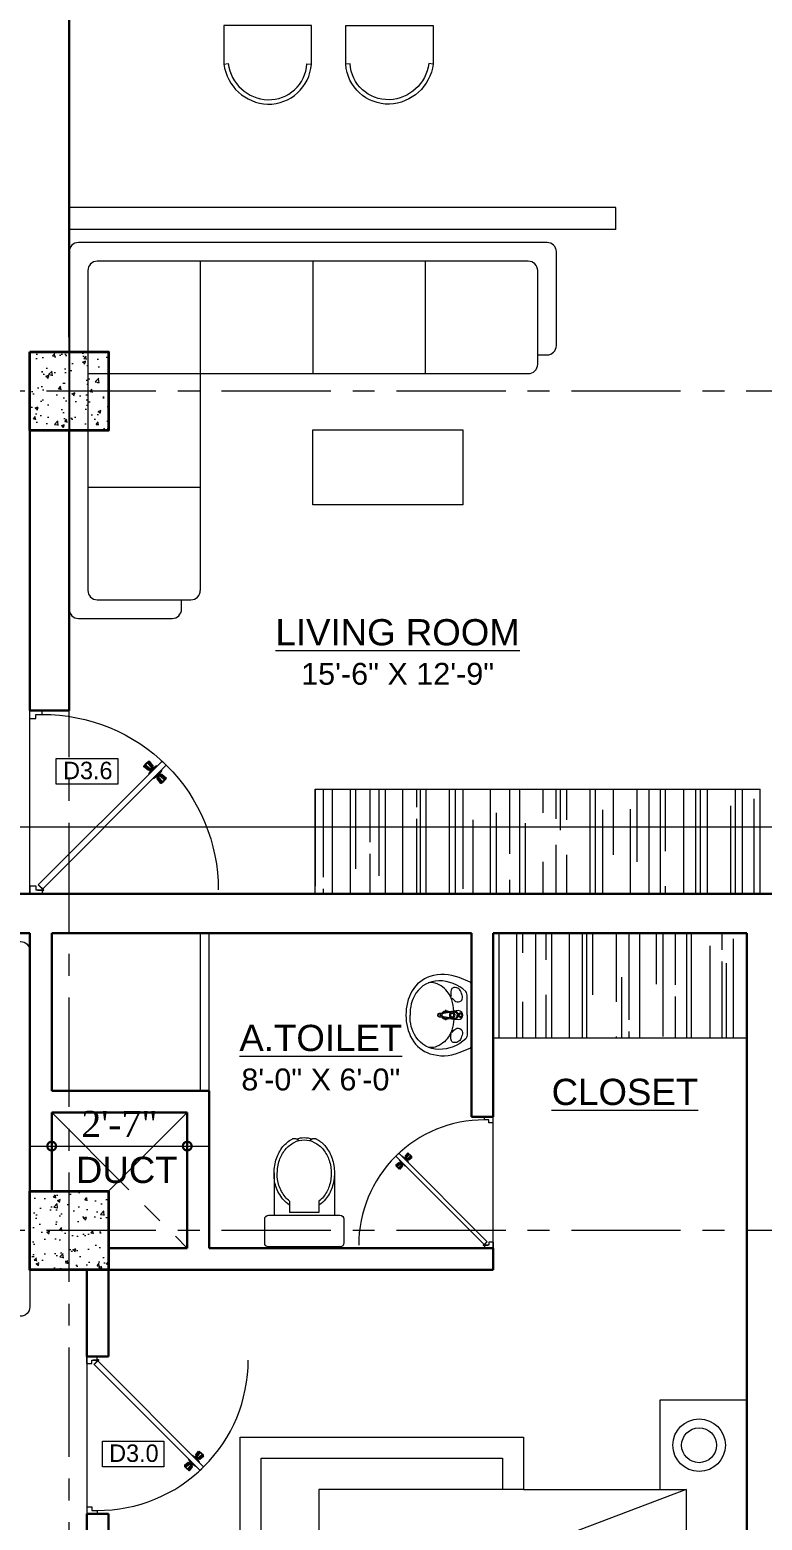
# Model space of a CAD drawing. Header units: inches. Extents: x 5223 to 201172, y -52570 to -12314.
# Drawn here: x 197035.5 to 197203, y -51947.2 to -51606.3 of the extents above; entities that cross this region are included whole.
import ezdxf

# ---------------------------------------------------------------- set-up
doc = ezdxf.new("R2010")
doc.units = ezdxf.units.IN
doc.header["$LTSCALE"] = 20
doc.header["$MEASUREMENT"] = 0
doc.header["$PDMODE"] = 98
doc.linetypes.add('CENTER', pattern=[2, 1.25, -0.25, 0.25, -0.25])
for name, color, linetype, lineweight in [('A FURNITURE', 43, 'Continuous', 5), ('CL', 252, 'CENTER', 5), ('column', 1, 'Continuous', 35), ('D-DIM', 5, 'Continuous', 13), ('Dim', 7, 'Continuous', 9), ('Dimention', 77, 'Continuous', 9), ('door', 103, 'Continuous', 9), ('ELE 0.9', 252, 'Continuous', 9), ('FIXT', 34, 'Continuous', 5), ('fur', 44, 'Continuous', 5), ('FURNI', 24, 'Continuous', 5), ('furniture', 32, 'Continuous', 5), ('Hatrch', 8, 'Continuous', 0), ('PUERTAS', 7, 'Continuous', 13), ('T-TEXT', 7, 'Continuous', 13), ('text', 247, 'Continuous', 13), ('Wall', 7, 'Continuous', 30), ('window', 150, 'Continuous', 13)]:
    doc.layers.add(name, color=color, linetype=linetype, lineweight=lineweight)
doc.styles.add('ARIAL', font='romans.shx')
doc.styles.get("Standard").update_dxf_attribs({"font": 'ARIALN.TTF'})
doc.styles.add('Times', font='times.ttf')
doc.dimstyles.new('D100', dxfattribs={"dimtxt": 8, "dimasz": 9, "dimexe": 5, "dimexo": 5, "dimgap": 2, "dimtad": 1, "dimdec": 0, "dimzin": 3, "dimdsep": 46, "dimlunit": 4, "dimtxsty": 'Times', "dimblk": 'DOTSMALL', "dimcen": 0.09, "dimdle": 5, "dimaunit": 1, "dimadec": 3, "dimazin": 0, "dimtfac": 1, "dimtdec": 0, "dimtix": 1, "dimtofl": 0, "dimtmove": 1, "dimatfit": 0, "dimfxl": 1, "dimtolj": 1, "dimtzin": 0, "dimarcsym": 0})

# ---------------------------------------------------------------- blocks, each defined once
blk = doc.blocks.new('COL')
at = {"layer": 'ELE 0.9'}
h = blk.add_hatch(dxfattribs=at)
h.set_pattern_fill('AR-CONC', color=256, style=0)
h.set_pattern_definition([(50, (0, 0), (7.17260183, -0.62752135), [0.75, -8.25]), (355, (0, 0), (-1.38751334, 7.52192134), [0.6, -6.6]), (100.4514, (0.598, -0.052), (5.78509382, 6.89439542), [0.6374019, -7.01142112]), (46.1842, (0, 2), (10.6724105, -1.65519014), [1.125, -12.375]), (96.6356, (0.889, 1.862), (9.34662706, 9.7411787), [0.9561029, -10.51713]), (351.1842, (0, 2), (9.34661945, 9.741186), [0.9, -9.9]), (21, (1, 1.5), (5.96907052, -4.0261889), [0.75, -8.25]), (326, (1, 1.5), (2.43315332, 7.25150045), [0.6, -6.6]), (71.4514, (1.4974, 1.1645), (8.4022263, 3.22530497), [0.6374019, -7.01142112]), (37.5, (0, 0), (0.121598553, 3.32893854), [0, -6.52, 0, -6.7, 0, -6.625]), (7.5, (0, 0), (2.630695374, 3.94411712), [0, -3.82, 0, -6.37, 0, -2.525]), (327.5, (-2.23, 0), (5.33822436, -0.225548717), [0, -2.5, 0, -7.8, 0, -10.35]), (317.5, (-3.23, 0), (5.8318617, 1.00104982), [0, -3.25, 0, -5.18, 0, -7.35])])
h.paths.add_polyline_path([(151149.68, -27522.26), (151149.68, -27540.26), (151167.68, -27540.26), (151167.68, -27522.26)])
at = {"layer": 'column'}
blk.add_lwpolyline([(151149.68, -27522.26), (151167.68, -27522.26), (151167.68, -27540.26)], dxfattribs=at)
blk.add_lwpolyline([(151149.68, -27522.26), (151167.68, -27522.26), (151167.68, -27540.26), (151149.68, -27540.26)], close=True, dxfattribs=at)
blk = doc.blocks.new('2ft6in')
at = {"layer": 'PUERTAS', "color": 8}
for p, q in [((18.81, 20.78), (18.04, 21.4)), ((18.86, 20.83), (18.08, 21.46)), ((18.95, 20.92), (18.2, 21.58)), ((18.44, 21.9), (18.31, 21.77)), ((19.07, 21.03), (18.34, 21.72)), ((18.44, 21.9), (18.56, 22.02)), ((18.58, 22.01), (18.56, 22.02)), ((19.3, 21.26), (18.61, 22)), ((19.42, 21.38), (18.75, 22.14)), ((19.51, 21.48), (18.88, 22.26)), ((18.91, 20.27), (19.19, 20.69)), ((19.55, 21.53), (18.93, 22.3)), ((19.13, 20.8), (19.03, 20.9)), ((19.15, 20.82), (19.05, 20.92)), ((19.09, 20.44), (19.25, 20.76)), ((19.19, 20.87), (19.1, 20.96)), ((19.25, 20.93), (19.16, 21.02)), ((19.28, 20.63), (19.32, 20.83)), ((19.4, 21.08), (19.31, 21.17)), ((19.47, 21.15), (19.38, 21.24)), ((19.43, 20.78), (19.4, 20.9)), ((19.51, 21.19), (19.42, 21.28)), ((19.55, 20.91), (19.43, 20.94)), ((19.53, 21.21), (19.44, 21.3)), ((19.7, 21.06), (19.51, 21.01)), ((19.89, 21.24), (19.58, 21.08)), ((20.07, 21.42), (19.64, 21.15)), ((20.67, 20.47), (20.51, 20.15)), ((20.85, 20.64), (20.57, 20.22)), ((19.69, 19.49), (20.12, 19.76)), ((19.87, 19.67), (20.18, 19.83)), ((20.06, 19.85), (20.25, 19.9)), ((20.21, 20), (20.33, 19.97)), ((20.21, 19.38), (20.83, 18.61)), ((20.23, 19.7), (20.32, 19.61)), ((20.25, 19.72), (20.34, 19.63)), ((20.25, 19.43), (20.88, 18.65)), ((20.29, 19.76), (20.38, 19.67)), ((20.33, 20.13), (20.36, 20.01)), ((20.34, 19.53), (21, 18.77)), ((20.36, 19.83), (20.45, 19.74)), ((20.48, 20.28), (20.44, 20.08)), ((20.46, 19.64), (21.14, 18.91)), ((20.5, 19.98), (20.6, 19.89)), ((20.57, 20.04), (20.66, 19.95)), ((20.61, 20.09), (20.7, 19.99)), ((20.63, 20.11), (20.72, 20.01)), ((20.69, 19.87), (21.42, 19.19)), ((20.81, 19.99), (21.56, 19.33)), ((20.9, 20.08), (21.68, 19.45)), ((20.95, 20.13), (21.72, 19.51)), ((21.32, 19.01), (21.2, 18.89)), ((21.32, 19.01), (21.44, 19.14)), ((21.43, 19.15), (21.44, 19.14)), ((0, 0), (30, 0))]:
    blk.add_line(p, q, dxfattribs=at)
at = {"layer": 'PUERTAS', "color": 1}
for p, q in [((18.06, 21.44), (18.48, 21.86)), ((18.74, 20.79), (18.06, 21.34)), ((18.08, 21.51), (18.45, 21.88)), ((18.11, 21.49), (18.08, 21.51)), ((18.82, 22.25), (18.45, 21.88)), ((18.9, 22.28), (18.48, 21.86)), ((18.84, 22.23), (18.82, 22.25)), ((18.83, 20.8), (19.18, 21.15)), ((18.84, 20.21), (19.1, 20.6)), ((18.92, 20.89), (18.93, 20.88)), ((19.54, 21.59), (18.99, 22.27)), ((19.02, 20.88), (19.24, 21.1)), ((19.12, 20.8), (19.03, 20.89)), ((19.1, 20.7), (19.11, 20.69)), ((19.1, 20.6), (19.1, 20.6)), ((19.11, 20.79), (19.33, 21.01)), ((19.54, 21.5), (19.18, 21.15)), ((19.45, 21.31), (19.24, 21.1)), ((19.55, 21.22), (19.33, 21.01)), ((19.45, 21.41), (19.45, 21.41)), ((19.54, 21.22), (19.45, 21.31)), ((19.64, 21.23), (19.64, 21.23)), ((19.74, 21.24), (19.73, 21.23)), ((20.12, 21.49), (19.74, 21.24)), ((20.22, 21.48), (20.22, 21.49)), ((20.91, 20.7), (20.66, 20.31)), ((20.91, 20.8), (20.91, 20.79)), ((18.85, 20.11), (18.84, 20.12)), ((19.53, 19.43), (19.54, 19.42)), ((19.64, 19.42), (20.02, 19.67)), ((20.02, 19.67), (20.03, 19.68)), ((20.12, 19.68), (20.12, 19.68)), ((20.21, 19.69), (20.43, 19.9)), ((20.22, 19.41), (20.57, 19.76)), ((20.22, 19.69), (20.31, 19.6)), ((20.22, 19.32), (20.76, 18.64)), ((20.31, 19.6), (20.52, 19.81)), ((20.31, 19.5), (20.31, 19.5)), ((20.65, 20.12), (20.43, 19.9)), ((20.74, 20.03), (20.52, 19.81)), ((20.93, 20.11), (20.57, 19.76)), ((20.64, 20.11), (20.73, 20.02)), ((20.66, 20.31), (20.65, 20.31)), ((20.65, 20.21), (20.65, 20.22)), ((20.84, 20.02), (20.83, 20.03)), ((20.86, 18.63), (21.28, 19.05)), ((20.91, 18.68), (20.94, 18.66)), ((20.94, 18.66), (21.31, 19.03)), ((21.02, 20.12), (21.7, 19.57)), ((21.7, 19.47), (21.28, 19.05)), ((21.67, 19.4), (21.31, 19.03)), ((21.65, 19.42), (21.67, 19.4))]:
    blk.add_line(p, q, dxfattribs=at)
at = {"layer": 'PUERTAS', "color": 2}
for p, q in [((18.33, 21.76), (18.31, 21.77)), ((21.71, 21.6), (21.02, 22.28)), ((21.18, 18.9), (21.2, 18.89))]:
    blk.add_line(p, q, dxfattribs=at)
at = {"layer": 'PUERTAS', "color": 1}
for centre, start, end in [((18.78, 20.84), 231.0764, 315), ((18.94, 22.23), 38.9236, 135), ((18.97, 20.93), 225, 315), ((19.16, 20.74), 135, 219.7428), ((19.06, 20.65), 315, 39.7428), ((19.4, 21.36), 315, 45), ((19.49, 21.55), 315, 38.9236), ((19.6, 21.18), 50.2572, 135), ((19.68, 21.28), 230.2572, 315), ((20.17, 21.44), 45, 135), ((20.87, 20.75), 315, 45), ((18.89, 20.16), 135, 225), ((19.59, 19.47), 225, 315), ((20.07, 19.63), 50.2572, 135), ((20.16, 19.73), 230.2572, 315), ((20.27, 19.36), 135, 218.9236), ((20.35, 19.55), 135, 225), ((20.7, 20.26), 135, 219.7428), ((20.6, 20.17), 315, 39.7428), ((20.78, 19.98), 45, 135), ((20.82, 18.68), 218.9236, 315), ((20.98, 20.07), 51.0764, 135), ((21.65, 19.52), 315, 51.0764)]:
    blk.add_arc(centre, 0.0667, start, end, dxfattribs=at)
at = {"layer": 'window'}
for p, q in [((0.84, 2.1), (21.02, 22.28)), ((21.71, 21.6), (1.47, 1.37)), ((0, 2), (0, 0)), ((0.6, 2), (0, 2)), ((1.33, 0), (0, 0)), ((0.6, 1.26), (0.6, 2.04)), ((0.67, 1.26), (0.6, 1.26)), ((0.67, 1.26), (0.67, 2.01)), ((0.67, 1), (0.67, 1.26)), ((1.33, 1), (0.67, 1)), ((1.31, 1.53), (0.79, 2.06)), ((1.36, 1.58), (0.81, 2.12)), ((1.36, 1.58), (1.31, 1.53)), ((1.47, 1.37), (1.31, 1.53)), ((1.33, 0), (1.33, 1)), ((28.67, 0), (28.67, 1)), ((28.67, 1), (29.33, 1)), ((28.67, 0), (30, 0)), ((29.33, 1), (29.33, 2)), ((29.33, 2), (30, 2)), ((30, 0), (30, 2))]:
    blk.add_line(p, q, dxfattribs=at)
for radius in [0.129, 0.0627]:
    blk.add_circle((0.68, 2.14), radius, dxfattribs=at)
blk.add_arc((0.68, 2.14), 28.65, 359.7285, 90.0333, dxfattribs=at)
blk = doc.blocks.new('*U14')
at = {"color": 3}
blk.add_blockref('2ft6in', (0, 0), dxfattribs=at)
blk = doc.blocks.new('*U21')
at = {"layer": 'PUERTAS', "color": 2}
for p, q in [((1.17, 2.94), (29.43, 31.2)), ((30.39, 30.24), (29.43, 31.2)), ((30.39, 30.24), (2.06, 1.92)), ((25.66, 30.46), (25.64, 30.48)), ((29.65, 26.47), (29.67, 26.45)), ((0, 2.8), (0, 0)), ((0.84, 2.8), (0, 2.8)), ((1.87, 0), (0, 0)), ((0.84, 1.77), (0.84, 2.85)), ((0.93, 1.77), (0.84, 1.77)), ((0.93, 1.77), (0.93, 2.81)), ((0.93, 1.4), (0.93, 1.77)), ((1.87, 1.4), (0.93, 1.4)), ((1.84, 2.14), (1.1, 2.88)), ((1.9, 2.21), (1.14, 2.97)), ((1.9, 2.21), (1.84, 2.14)), ((2.06, 1.92), (1.84, 2.14)), ((1.87, 0), (1.87, 1.4)), ((40.13, 0), (40.13, 1.4)), ((40.13, 1.4), (41.07, 1.4)), ((40.13, 0), (42, 0)), ((41.07, 1.4), (41.07, 2.8)), ((41.07, 2.8), (42, 2.8)), ((42, 0), (42, 2.8))]:
    blk.add_line(p, q, dxfattribs=at)
at = {"layer": 'PUERTAS', "color": 8}
for p, q in [((25.81, 30.65), (25.99, 30.83)), ((26.01, 30.81), (25.99, 30.83)), ((27.02, 29.77), (26.06, 30.79)), ((27.18, 29.94), (26.26, 30.99)), ((27.31, 30.07), (26.43, 31.16)), ((27.37, 30.14), (26.5, 31.21)), ((26.33, 29.09), (25.25, 29.96)), ((26.4, 29.16), (25.31, 30.04)), ((26.53, 29.29), (25.48, 30.21)), ((25.81, 30.65), (25.64, 30.48)), ((26.69, 29.45), (25.67, 30.41)), ((26.48, 28.37), (26.86, 28.97)), ((26.78, 29.12), (26.65, 29.25)), ((26.8, 29.15), (26.67, 29.28)), ((26.72, 28.62), (26.95, 29.06)), ((26.86, 29.21), (26.73, 29.34)), ((26.96, 29.3), (26.83, 29.43)), ((26.99, 28.89), (27.05, 29.16)), ((27.16, 29.51), (27.03, 29.64)), ((27.26, 29.6), (27.13, 29.73)), ((27.2, 29.09), (27.15, 29.26)), ((27.32, 29.66), (27.18, 29.79)), ((27.37, 29.27), (27.2, 29.31)), ((27.34, 29.69), (27.21, 29.82)), ((27.58, 29.48), (27.31, 29.42)), ((27.84, 29.74), (27.41, 29.52)), ((28.09, 29.99), (27.5, 29.61)), ((27.57, 27.28), (28.17, 27.67)), ((27.82, 27.53), (28.25, 27.76)), ((28.08, 27.79), (28.35, 27.86)), ((28.29, 28), (28.46, 27.96)), ((28.32, 27.58), (28.45, 27.45)), ((28.35, 27.61), (28.48, 27.48)), ((28.41, 27.67), (28.54, 27.54)), ((28.46, 28.18), (28.51, 28.01)), ((28.48, 27.34), (29.4, 26.28)), ((28.5, 27.76), (28.63, 27.63)), ((28.67, 28.39), (28.61, 28.12)), ((28.64, 27.5), (29.6, 26.48)), ((28.7, 27.97), (28.83, 27.84)), ((28.94, 28.65), (28.71, 28.21)), ((29.18, 28.9), (28.8, 28.3)), ((28.8, 28.06), (28.93, 27.93)), ((28.86, 28.12), (28.99, 27.99)), ((28.88, 28.15), (29.01, 28.02)), ((28.96, 27.82), (29.99, 26.87)), ((29.13, 27.99), (30.18, 27.06)), ((29.26, 28.12), (30.35, 27.23)), ((29.33, 28.18), (30.41, 27.31)), ((28.29, 27.14), (29.16, 26.06)), ((28.35, 27.21), (29.23, 26.11)), ((29.85, 26.62), (29.67, 26.45)), ((29.85, 26.62), (30.02, 26.79)), ((30, 26.81), (30.02, 26.79)), ((0, 0), (42, 0))]:
    blk.add_line(p, q, dxfattribs=at)
at = {"layer": 'PUERTAS', "color": 1}
for p, q in [((26.35, 31.15), (25.83, 30.63)), ((26.45, 31.19), (25.87, 30.6)), ((26.38, 31.12), (26.35, 31.15)), ((27.36, 30.23), (26.59, 31.18)), ((25.28, 30.01), (25.87, 30.6)), ((26.24, 29.11), (25.29, 29.88)), ((25.32, 30.12), (25.83, 30.63)), ((25.35, 30.09), (25.32, 30.12)), ((26.36, 29.12), (26.86, 29.61)), ((26.38, 28.3), (26.74, 28.84)), ((26.39, 28.15), (26.38, 28.16)), ((26.49, 29.24), (26.5, 29.24)), ((26.63, 29.24), (26.93, 29.54)), ((26.77, 29.11), (26.64, 29.24)), ((26.74, 28.84), (26.75, 28.84)), ((26.75, 29.1), (27.06, 29.41)), ((26.75, 28.97), (26.75, 28.97)), ((27.35, 30.11), (26.86, 29.61)), ((27.23, 29.84), (26.93, 29.54)), ((27.37, 29.71), (27.06, 29.41)), ((27.22, 29.98), (27.23, 29.97)), ((27.35, 29.7), (27.22, 29.83)), ((27.49, 29.72), (27.5, 29.72)), ((27.49, 27.19), (28.03, 27.54)), ((27.63, 29.73), (27.62, 29.72)), ((28.17, 30.09), (27.63, 29.73)), ((28.03, 27.54), (28.04, 27.55)), ((28.17, 27.55), (28.16, 27.56)), ((28.29, 27.56), (28.6, 27.87)), ((28.31, 30.08), (28.3, 30.09)), ((28.31, 27.17), (28.8, 27.66)), ((28.31, 27.57), (28.44, 27.44)), ((28.43, 27.43), (28.73, 27.74)), ((28.44, 27.3), (28.43, 27.3)), ((28.91, 28.17), (28.6, 27.87)), ((29.03, 28.04), (28.73, 27.74)), ((29.3, 28.16), (28.8, 27.66)), ((28.89, 28.16), (29.02, 28.03)), ((28.91, 28.3), (28.91, 28.3)), ((29.28, 28.98), (28.92, 28.44)), ((28.92, 28.44), (28.92, 28.43)), ((29.17, 28.03), (29.16, 28.04)), ((29.27, 29.12), (29.28, 29.11)), ((29.42, 28.16), (30.37, 27.4)), ((27.35, 27.2), (27.36, 27.19)), ((28.3, 27.04), (29.07, 26.09)), ((29.21, 26.09), (29.79, 26.67)), ((29.28, 26.16), (29.31, 26.12)), ((29.31, 26.12), (29.83, 26.64)), ((30.38, 27.26), (29.79, 26.67)), ((30.34, 27.15), (29.83, 26.64)), ((30.31, 27.19), (30.34, 27.15))]:
    blk.add_line(p, q, dxfattribs=at)
at = {"layer": 'PUERTAS', "color": 2}
for radius in [0.181, 0.0878]:
    blk.add_circle((0.96, 2.99), radius, dxfattribs=at)
at = {"layer": 'PUERTAS', "color": 8}
blk.add_arc((0.96, 2.99), 40.11, 359.7285, 90.0333, dxfattribs=at)
at = {"layer": 'PUERTAS', "color": 1}
for centre, start, end in [((26.52, 31.12), 38.9236, 135), ((26.3, 29.18), 231.0764, 315), ((26.45, 28.23), 135, 225), ((26.56, 29.3), 225, 315), ((26.82, 29.03), 135, 219.7428), ((26.68, 28.91), 315, 39.7428), ((27.16, 29.91), 315, 45), ((27.29, 30.17), 315, 38.9236), ((27.43, 29.65), 50.2572, 135), ((27.56, 29.79), 230.2572, 315), ((28.1, 27.49), 50.2572, 135), ((28.24, 30.02), 45, 135), ((28.23, 27.63), 230.2572, 315), ((28.5, 27.37), 135, 225), ((28.98, 28.36), 135, 219.7428), ((28.84, 28.24), 315, 39.7428), ((29.1, 27.97), 45, 135), ((29.21, 29.04), 315, 45), ((29.37, 28.09), 51.0764, 135), ((30.31, 27.33), 315, 51.0764), ((27.42, 27.25), 225, 315), ((28.38, 27.1), 135, 218.9236), ((29.14, 26.15), 218.9236, 315)]:
    blk.add_arc(centre, 0.0933, start, end, dxfattribs=at)
blk = doc.blocks.new('g.doi1600x2100')
for points in [[(821.9, -498.2), (1288.3, -498.2), (1290.1, 0), (-1290.1, 0), (-1290.1, -498.2), (-778.1, -498.2)], [(-778.1, -1278.2), (-778.1, -348.2), (17.9, -2448.2), (821.9, -348.2), (821.9, -1278.2)], [(-778.1, -348.2), (821.9, -348.2)], [(-778.1, -2448.2), (821.9, -2448.2)]]:
    blk.add_lwpolyline(points)
for points in [[(821.9, -1948.2), (821.9, -1278.2), (1121.9, -1278.2), (1121.9, -2898.2), (-1078.1, -2898.2), (-1078.1, -1278.2), (-778.1, -1278.2), (-778.1, -2448.2), (-453.1, -2448.2), (821.9, -2448.2)], [(821.9, -1948.2), (821.9, -1398.2), (1001.9, -1398.2), (1001.9, -2778.2), (-958.1, -2778.2), (-958.1, -1398.2), (-778.1, -1398.2), (-778.1, -2448.2), (821.9, -2448.2)]]:
    blk.add_lwpolyline(points, close=True)
for centre, radius in [((-1032.1, -273.2), 150), ((1067.9, -273.2), 150), ((-1032.1, -273.2), 100), ((1067.9, -273.2), 100)]:
    blk.add_circle(centre, radius)
blk = doc.blocks.new('TOILTK')
for p, q in [((8.98, 0), (-8.98, 0)), ((-9.98, -1), (-9.98, -6.99)), ((9.98, -6.99), (9.98, -1)), ((-8.98, -7.99), (8.98, -7.99)), ((-7.6, -18.64), (-7.6, -7.99)), ((3.7, -8.66), (-3.7, -8.66)), ((-3.7, -11.49), (-3.7, -8.66)), ((3.7, -11.49), (3.7, -8.66)), ((7.6, -18.64), (7.6, -7.99)), ((-3.25, -27.09), (-3.07, -27.19)), ((3.25, -27.09), (3.07, -27.19))]:
    blk.add_line(p, q)
for points in [[(-3.7, -10.49, 0.072335), (-5.38, -12.03, 0.089665), (-7.16, -15.27, 0.09785), (-7.6, -18.64, 0.081351), (-7, -22.31, 0.089665), (-5.38, -25.26, 0.095836), (-3.07, -27.19, 0.079312)], [(3.25, -27.09, 0.089115), (5.38, -25.26, 0.089665), (7, -22.31, 0.081351), (7.6, -18.64, 0.081351), (7, -14.98, 0.089665), (5.38, -12.03, 0.072335), (3.7, -10.49, 0.118397)], [(-3.7, -11.49, 0.055189), (-4.81, -12.59, 0.089411), (-6.41, -15.51, 0.097396), (-6.8, -18.54, 0.080942), (-6.26, -21.84, 0.089411), (-4.81, -24.49, 0.104746), (-2.53, -26.34, 0.118951), (0, -26.95, 0.118951), (2.53, -26.34, 0.104746), (4.81, -24.49, 0.089411), (6.26, -21.84, 0.080942), (6.8, -18.54, 0.080942), (6.26, -15.25, 0.089411), (4.81, -12.59, 0.055189), (3.7, -11.49, 0.118951)], [(-1.93, -27.21, 0.085299), (0, -27.55, 0.085299), (1.93, -27.21, 0.003669)]]:
    blk.add_lwpolyline(points, format="xyb")
for centre, radius, start, end in [((-8.98, -1), 1, 90, 180), ((8.98, -1), 1, 0, 90), ((-8.98, -6.99), 1, 180, 270), ((8.98, -6.99), 1, 270, 0), ((-2.48, -26.19), 1.16, 239.4682, 330.9911), ((2.48, -26.19), 1.16, 209.0089, 300.5318)]:
    blk.add_arc(centre, radius, start, end)
blk = doc.blocks.new('E')
at = {"layer": 'fur'}
for p, q in [((-50734.79, -225247.83), (-50734.79, -225247.24)), ((-50734.79, -225249.87), (-50734.79, -225249.26))]:
    blk.add_line(p, q, dxfattribs=at)
blk.add_lwpolyline([(-50724.63, -225248.55, -0.136997), (-50726.19, -225254.7, -0.186769), (-50730.71, -225258.35, -0.175283), (-50738.11, -225258.08), (-50740.91, -225256.94, -0.305773), (-50741.21, -225256.51), (-50741.21, -225248.55), (-50741.21, -225240.59, -0.305773), (-50740.91, -225240.16), (-50738.11, -225239.02, -0.175283), (-50730.71, -225238.75, -0.186769), (-50726.19, -225242.4, -0.136997)], format="xyb", close=True, dxfattribs=at)
for points in [[(-50740.17, -225248.55), (-50740.17, -225243.81, -0.123005), (-50739.85, -225242.51, -0.188998), (-50732.94, -225239.84, -0.253182), (-50727.17, -225243, -0.15566), (-50725.67, -225248.55, -0.992442)], [(-50736.13, -225244.33), (-50736.39, -225244.24, -0.109697), (-50737.32, -225245.07, -0.323693), (-50738.63, -225244.92, -0.126322), (-50738.92, -225244.49, -0.134788), (-50738.96, -225243.82, -0.061666), (-50738.47, -225242.39, -0.216659), (-50737.53, -225241.62, -0.086919), (-50736.79, -225241.55, -0.280276), (-50736.19, -225241.99, -0.116579), (-50736.01, -225243.06, -0.023936), (-50736.09, -225243.75), (-50735.89, -225243.78)], [(-50736.78, -225247.54, -0.063766), (-50736.26, -225244.68, -0.149285), (-50734.03, -225241.47, -0.091017), (-50732.07, -225240.44, -0.13567), (-50730.3, -225240.38, 11.129076)], [(-50740.17, -225248.55), (-50740.17, -225253.29, 0.123005), (-50739.85, -225254.59, 0.188998), (-50732.94, -225257.26, 0.253182), (-50727.17, -225254.1, 0.15566), (-50725.67, -225248.55, 0.992442)], [(-50733.31, -225249), (-50733.76, -225249.07, -0.090943), (-50733.99, -225249.15), (-50735.55, -225249.37), (-50736.79, -225249.56), (-50737.97, -225249.68, -0.413838), (-50739.07, -225248.55, -0.413838), (-50737.97, -225247.42), (-50736.79, -225247.53), (-50735.55, -225247.72), (-50733.99, -225247.95, -0.090943), (-50733.76, -225248.02), (-50733.31, -225248.1, -0.482882)], [(-50736.79, -225247.53, 0.462811), (-50737.95, -225248.55, 0.462811), (-50736.79, -225249.56)], [(-50736.87, -225247.72, 0.414214), (-50737.65, -225248.55, 0.685598)], [(-50736.87, -225249.37, -0.414214), (-50737.65, -225248.55, -0.685598)], [(-50736.87, -225247.72), (-50734.11, -225248.1, -0.389882), (-50733.73, -225248.55, -1.391857)], [(-50736.87, -225249.37), (-50734.11, -225249, 0.389882), (-50733.73, -225248.55, 1.391857)], [(-50733.76, -225249.07, 0.245866), (-50733.39, -225248.55, 0.245866), (-50733.76, -225248.02)], [(-50733.31, -225248.1), (-50733.03, -225248.13, -0.409667), (-50732.65, -225248.55, -0.409667), (-50733.03, -225248.96), (-50733.31, -225249)], [(-50733.31, -225248.1, -0.389882), (-50732.93, -225248.55, -0.230616), (-50733.08, -225248.9, -0.146126), (-50733.31, -225249)], [(-50736.13, -225252.76), (-50736.39, -225252.86, 0.109697), (-50737.32, -225252.03, 0.323693), (-50738.63, -225252.18, 0.126322), (-50738.92, -225252.61, 0.134788), (-50738.96, -225253.28, 0.061666), (-50738.47, -225254.71, 0.216659), (-50737.53, -225255.48, 0.086919), (-50736.79, -225255.55, 0.280276), (-50736.19, -225255.11, 0.116579), (-50736.01, -225254.04, 0.023936), (-50736.09, -225253.35), (-50735.89, -225253.32)], [(-50736.78, -225249.56, 0.06387), (-50736.26, -225252.41, 0.149285), (-50734.03, -225255.63, 0.091017), (-50732.07, -225256.66, 0.13567), (-50730.3, -225256.72, -11.129076)]]:
    blk.add_lwpolyline(points, format="xyb", dxfattribs=at)
for centre, radius in [((-50738.5, -225248.55), 0.535), ((-50738.5, -225248.55), 0.334), ((-50736.38, -225248.55), 0.713), ((-50736.38, -225248.55), 0.45)]:
    blk.add_circle(centre, radius, dxfattribs=at)
for radius, start, end in [(1.12, 226.7931, 331.1319), (1.12, 29.8074, 132.4144), (0.844, 244.4623, 311.9521), (0.844, 49.5633, 114.0223)]:
    blk.add_arc((-50734.79, -225248.55), radius, start, end, dxfattribs=at)
blk = doc.blocks.new('bo salon14')
for p, q in [((-1112.5, 1557.4), (-2280.6, 1557.4)), ((500.6, 1557.5), (-1557.5, 1557.5)), ((-2336.2, 1501.8), (-2336.2, -611.8)), ((-1112.5, 1446.2), (-2169.4, 1446.2)), ((-1557.5, -500.6), (-1557.5, 1446.2)), ((389.3, 1446.2), (-1446.2, 1446.2)), ((-890, 1446.2), (-890, 778.7)), ((-222.5, 1446.2), (-222.5, 778.7)), ((556.2, 945.6), (556.2, 1501.8)), ((-2225, 1390.6), (-2225, -500.6)), ((445, 834.4), (445, 1390.6)), ((445, 890), (500.6, 890)), ((-2225, 778.7), (-1557.5, 778.7)), ((-2225, 778.7), (389.3, 778.7)), ((-890, 445), (0, 445)), ((-890, 0), (-890, 445)), ((0, 445), (0, 0)), ((-2225, 110.7), (-1557.5, 110.7)), ((0, 0), (-890, 0)), ((-2169.4, -556.2), (-1613.2, -556.2)), ((-1668.8, -611.8), (-1668.8, -556.2)), ((-2280.6, -667.5), (-1724.4, -667.5))]:
    blk.add_line(p, q)
for centre, start, end in [((-2280.6, 1501.8), 90, 180), ((500.6, 1501.8), 0, 90), ((-2169.4, 1390.6), 90, 180), ((389.3, 1390.6), 0, 90), ((500.6, 945.6), 270, 0), ((389.3, 834.4), 270, 0), ((-2169.4, -500.6), 180, 270), ((-1613.2, -500.6), 270, 0), ((-2280.6, -611.8), 180, 270), ((-1724.4, -611.8), 270, 0)]:
    blk.add_arc(centre, 55.6, start, end)
blk = doc.blocks.new('_DotSmall')
at = {"layer": 'Dimention', "color": 0, "const_width": 0.5}
blk.add_lwpolyline([(-0.0625, 0, 1), (0.0625, 0, 1)], format="xyb", close=True, dxfattribs=at)
blk = doc.blocks.new('*D40')
at = {"layer": 'Defpoints', "color": 0, "transparency": 16777216}
for p in [(197040.49, -51853.96), (197071.49, -51853.96), (197071.49, -51861.63)]:
    blk.add_point(p, dxfattribs=at)
at = {"layer": 'Dim', "color": 0, "lineweight": 5, "transparency": 16777216}
for p, q in [((197035.49, -51861.63), (197076.49, -51861.63)), ((197040.49, -51858.96), (197040.49, -51866.63)), ((197071.49, -51858.96), (197071.49, -51866.63))]:
    blk.add_line(p, q, dxfattribs=at)
at = {"layer": 'Dim', "color": 0, "lineweight": 5, "transparency": 16777216, "xscale": 4, "yscale": 4, "zscale": 4, "rotation": 180}
blk.add_blockref('_DotSmall', (197040.49, -51861.63), dxfattribs=at)
at = {"layer": 'Dim', "color": 0, "lineweight": 5, "transparency": 16777216, "xscale": 4, "yscale": 4, "zscale": 4}
blk.add_blockref('_DotSmall', (197071.49, -51861.63), dxfattribs=at)
at = {"layer": 'Dim', "color": 0, "transparency": 16777216, "insert": (197055.99, -51856.57), "char_height": 6, "attachment_point": 5, "style": 'Times'}
blk.add_mtext('\\A1;2\'-7"', dxfattribs=at)
blk = doc.blocks.new('ban6c 800x1500')
for p, q in [((-388, 2100.3), (-338, 2050.3)), ((412, 2100.3), (362, 2050.3)), ((-388, 600.3), (-338, 650.3)), ((412, 600.3), (362, 650.3))]:
    blk.add_line(p, q)
for points in [[(244.7, 2471.9, 0.400825), (-5.3, 2700.5, 0.365678), (-255.3, 2471.9)], [(-697.8, 1948.5), (-694.6, 1923.7, 0.365407), (-901.5, 1697.7, 0.400527), (-696.1, 1473.4), (-697.8, 1448.5)], [(721.7, 1948.5), (718.5, 1923.7, -0.365407), (925.4, 1697.7, -0.400527), (720, 1473.4), (721.7, 1448.5)], [(-697.8, 752.1), (-694.6, 776.9, -0.365407), (-901.5, 1002.9, -0.400527), (-696.1, 1227.2), (-697.8, 1252.1)], [(721.7, 752.1), (718.5, 776.9, 0.365407), (925.4, 1002.9, 0.400527), (720, 1227.2), (721.7, 1252.1)], [(244.7, 228.7, -0.400825), (-5.3, 0.1, -0.365678), (-255.3, 228.7)]]:
    blk.add_lwpolyline(points, format="xyb")
for points in [[(-4.5, 2675.5, -0.400527), (219.8, 2470.2), (244.7, 2471.9), (244.7, 2250.3), (-255.3, 2250.3), (-255.3, 2471.9), (-230.5, 2468.6, -0.365407)], [(-926.4, 1698.5, 0.400825), (-697.8, 1448.5), (-476.2, 1448.5), (-476.2, 1948.5), (-697.8, 1948.5, 0.365678)], [(950.4, 1698.5, -0.400825), (721.7, 1448.5), (500.2, 1448.5), (500.2, 1948.5), (721.7, 1948.5, -0.365678)], [(-926.4, 1002.1, -0.400825), (-697.8, 1252.1), (-476.2, 1252.1), (-476.2, 752.1), (-697.8, 752.1, -0.365678)], [(950.4, 1002.1, 0.400825), (721.7, 1252.1), (500.2, 1252.1), (500.2, 752.1), (721.7, 752.1, 0.365678)], [(-4.5, 25, 0.400527), (219.8, 230.4), (244.7, 228.7), (244.7, 450.3), (-255.3, 450.3), (-255.3, 228.7), (-230.5, 231.9, 0.365407)]]:
    blk.add_lwpolyline(points, format="xyb", close=True)
for points in [[(-388, 600.3), (-388, 2100.3), (412, 2100.3), (412, 600.3)], [(-338, 650.3), (-338, 2050.3), (362, 2050.3), (362, 650.3)]]:
    blk.add_lwpolyline(points, close=True)
blk = doc.blocks.new('3ft')
at = {"layer": 'PUERTAS', "color": 8}
for p, q in [((22.57, 24.94), (21.65, 25.68)), ((22.63, 24.99), (21.69, 25.75)), ((22.74, 25.1), (21.84, 25.9)), ((22.13, 26.28), (21.98, 26.13)), ((22.88, 25.24), (22.01, 26.06)), ((22.13, 26.28), (22.27, 26.42)), ((22.29, 26.41), (22.27, 26.42)), ((23.16, 25.52), (22.34, 26.39)), ((23.3, 25.66), (22.5, 26.56)), ((23.41, 25.77), (22.65, 26.71)), ((22.69, 24.32), (23.02, 24.83)), ((23.46, 25.83), (22.72, 26.75)), ((22.95, 24.96), (22.84, 25.07)), ((22.98, 24.99), (22.86, 25.1)), ((23.03, 25.04), (22.91, 25.15)), ((22.91, 24.53), (23.1, 24.91)), ((23.11, 25.12), (22.99, 25.23)), ((23.13, 24.76), (23.18, 24.99)), ((23.28, 25.3), (23.17, 25.41)), ((23.36, 25.37), (23.25, 25.49)), ((23.31, 24.94), (23.28, 25.08)), ((23.41, 25.43), (23.3, 25.54)), ((23.46, 25.09), (23.32, 25.13)), ((23.44, 25.45), (23.33, 25.56)), ((23.64, 25.27), (23.41, 25.22)), ((23.87, 25.49), (23.49, 25.3)), ((24.08, 25.71), (23.57, 25.38)), ((24.07, 23.82), (24.3, 23.88)), ((24.25, 24), (24.39, 23.97)), ((24.4, 24.15), (24.43, 24.01)), ((24.58, 24.33), (24.52, 24.1)), ((24.6, 23.97), (24.72, 23.86)), ((24.8, 24.56), (24.61, 24.18)), ((25.02, 24.77), (24.68, 24.26)), ((24.68, 24.05), (24.79, 23.94)), ((24.73, 24.1), (24.85, 23.99)), ((24.76, 24.13), (24.87, 24.02)), ((24.97, 23.99), (25.87, 23.2)), ((25.08, 24.1), (26.02, 23.34)), ((25.14, 24.15), (26.06, 23.41)), ((23.63, 23.38), (24.14, 23.72)), ((23.84, 23.6), (24.22, 23.79)), ((24.25, 23.26), (24.99, 22.34)), ((24.27, 23.64), (24.38, 23.53)), ((24.3, 23.67), (24.41, 23.56)), ((24.3, 23.32), (25.06, 22.38)), ((24.35, 23.72), (24.46, 23.61)), ((24.41, 23.43), (25.2, 22.53)), ((24.43, 23.8), (24.54, 23.69)), ((24.55, 23.57), (25.37, 22.7)), ((24.83, 23.85), (25.7, 23.03)), ((25.58, 22.82), (25.43, 22.67)), ((25.58, 22.82), (25.73, 22.97)), ((25.72, 22.98), (25.73, 22.97)), ((0, 0), (36, 0))]:
    blk.add_line(p, q, dxfattribs=at)
at = {"layer": 'PUERTAS', "color": 1}
for p, q in [((21.67, 25.73), (22.17, 26.23)), ((22.49, 24.95), (21.67, 25.61)), ((21.7, 25.82), (22.14, 26.26)), ((21.73, 25.79), (21.7, 25.82)), ((22.58, 26.7), (22.14, 26.26)), ((22.67, 26.73), (22.17, 26.23)), ((22.61, 26.67), (22.58, 26.7)), ((22.6, 24.96), (23.02, 25.38)), ((22.61, 24.25), (22.92, 24.72)), ((22.62, 24.13), (22.61, 24.14)), ((22.7, 25.07), (22.71, 25.06)), ((23.45, 25.91), (22.79, 26.73)), ((22.82, 25.06), (23.08, 25.32)), ((22.94, 24.95), (22.83, 25.07)), ((22.92, 24.72), (22.92, 24.72)), ((22.93, 24.94), (23.19, 25.21)), ((22.93, 24.84), (22.93, 24.83)), ((23.44, 25.81), (23.02, 25.38)), ((23.34, 25.58), (23.08, 25.32)), ((23.46, 25.47), (23.19, 25.21)), ((23.33, 25.7), (23.34, 25.69)), ((23.45, 25.46), (23.33, 25.57)), ((23.57, 25.47), (23.57, 25.47)), ((24.15, 25.79), (23.68, 25.48)), ((23.68, 25.48), (23.68, 25.48)), ((24.25, 23.62), (24.51, 23.89)), ((24.27, 25.78), (24.26, 25.79)), ((24.78, 24.15), (24.51, 23.89)), ((24.89, 24.03), (24.63, 23.77)), ((25.11, 24.14), (24.69, 23.71)), ((24.77, 24.14), (24.88, 24.03)), ((24.79, 24.38), (24.78, 24.37)), ((24.78, 24.26), (24.78, 24.26)), ((25.1, 24.84), (24.79, 24.38)), ((25, 24.03), (25, 24.03)), ((25.09, 24.96), (25.1, 24.95)), ((25.22, 24.14), (26.03, 23.48)), ((23.44, 23.31), (23.45, 23.3)), ((23.56, 23.3), (24.03, 23.61)), ((24.03, 23.61), (24.03, 23.62)), ((24.14, 23.62), (24.14, 23.62)), ((24.26, 23.29), (24.69, 23.71)), ((24.26, 23.63), (24.37, 23.52)), ((24.26, 23.18), (24.92, 22.37)), ((24.37, 23.52), (24.63, 23.77)), ((24.37, 23.4), (24.37, 23.4)), ((25.04, 22.36), (25.54, 22.86)), ((25.1, 22.42), (25.13, 22.39)), ((25.13, 22.39), (25.57, 22.83)), ((26.04, 23.37), (25.54, 22.86)), ((26.01, 23.27), (25.57, 22.83)), ((25.98, 23.3), (26.01, 23.27))]:
    blk.add_line(p, q, dxfattribs=at)
at = {"layer": 'PUERTAS', "color": 2}
for p, q in [((21.99, 26.11), (21.98, 26.13)), ((26.05, 25.92), (25.23, 26.74)), ((25.42, 22.68), (25.43, 22.67))]:
    blk.add_line(p, q, dxfattribs=at)
at = {"layer": 'PUERTAS', "color": 1}
for centre, start, end in [((22.54, 25.01), 231.0764, 315), ((22.67, 24.2), 135, 225), ((22.73, 26.68), 38.9236, 135), ((22.77, 25.12), 225, 315), ((22.99, 24.89), 135, 219.7428), ((22.87, 24.78), 315, 39.7428), ((23.28, 25.63), 315, 45), ((23.39, 25.86), 315, 38.9236), ((23.51, 25.41), 50.2572, 135), ((23.62, 25.53), 230.2572, 315), ((24.2, 25.73), 45, 135), ((24.84, 24.31), 135, 219.7428), ((24.72, 24.21), 315, 39.7428), ((24.94, 23.98), 45, 135), ((25.04, 24.89), 315, 45), ((25.17, 24.08), 51.0764, 135), ((23.51, 23.36), 225, 315), ((24.09, 23.56), 50.2572, 135), ((24.2, 23.68), 230.2572, 315), ((24.32, 23.23), 135, 218.9236), ((24.42, 23.46), 135, 225), ((24.98, 22.42), 218.9236, 315), ((25.98, 23.42), 315, 51.0764)]:
    blk.add_arc(centre, 0.08, start, end, dxfattribs=at)
at = {"layer": 'window'}
for p, q in [((1.01, 2.52), (25.23, 26.74)), ((26.05, 25.92), (1.77, 1.64)), ((0, 2.4), (0, 0)), ((0.72, 2.4), (0, 2.4)), ((1.6, 0), (0, 0)), ((0.72, 1.52), (0.72, 2.44)), ((0.8, 1.52), (0.72, 1.52)), ((0.8, 1.52), (0.8, 2.41)), ((0.8, 1.2), (0.8, 1.52)), ((1.6, 1.2), (0.8, 1.2)), ((1.57, 1.84), (0.94, 2.47)), ((1.63, 1.89), (0.97, 2.55)), ((1.63, 1.89), (1.57, 1.84)), ((1.77, 1.64), (1.57, 1.84)), ((1.6, 0), (1.6, 1.2)), ((34.4, 0), (34.4, 1.2)), ((34.4, 1.2), (35.2, 1.2)), ((34.4, 0), (36, 0)), ((35.2, 1.2), (35.2, 2.4)), ((35.2, 2.4), (36, 2.4)), ((36, 0), (36, 2.4))]:
    blk.add_line(p, q, dxfattribs=at)
for radius in [0.155, 0.0752]:
    blk.add_circle((0.82, 2.56), radius, dxfattribs=at)
blk.add_arc((0.82, 2.56), 34.38, 359.7285, 90.0333, dxfattribs=at)
blk = doc.blocks.new('*U20')
at = {"color": 3, "xscale": -1}
blk.add_blockref('3ft', (42, 0), dxfattribs=at)

msp = doc.modelspace()

# ---------------------------------------------------------------- hatches: boundary and pattern name
at = {"layer": 'Hatrch'}
h = msp.add_hatch(dxfattribs=at)
h.set_pattern_fill('AR-RROOF', color=256, scale=8, angle=90, style=0)
h.set_pattern_definition([(90.0000007, (8980.833, -7410.209), (-8.0000002, 17.5999999), [120, -16, 40, -8]), (90.000001, (8976.833, -7399.569), (-10.6399999, -8.00000013), [24, -2.64, 48, -6]), (90.0000007, (8974.0333, -7406.209), (-5.36000051, 41.59999993), [64, -11.2, 32, -8])])
h.paths.add_polyline_path([(197100.72, -51779.96), (197100.72, -51803.96), (197202.49, -51803.96), (197202.49, -51779.96)])
h = msp.add_hatch(dxfattribs=at)
h.set_pattern_fill('AR-RROOF', color=256, scale=8, angle=90, style=0)
h.set_pattern_definition([(90.0000007, (8986.833, -7410.209), (-8.0000002, 17.5999999), [120, -16, 40, -8]), (90.000001, (8982.833, -7399.569), (-10.6399999, -8.00000013), [24, -2.64, 48, -6]), (90.0000007, (8980.0333, -7406.209), (-5.36000051, 41.59999993), [64, -11.2, 32, -8])])
h.paths.add_polyline_path([(197141.49, -51812.96), (197141.49, -51836.96), (197199.49, -51836.96), (197199.49, -51812.96)])

# ---------------------------------------------------------------- linework, layer by layer
msp.add_line((197044.49, -51657.09), (197044.49, -51738.8))
at = {"layer": 'CL'}
for p, q in [((197044.47, -52452.67), (197044.47, -51208.87)), ((197744.34, -51688.96), (196104.76, -51688.96)), ((197040.49, -51853.96), (197071.49, -51884.96)), ((197053.49, -51871.96), (197071.49, -51853.96)), ((197744.34, -51880.96), (196104.76, -51880.96))]:
    msp.add_line(p, q, dxfattribs=at)
at = {"layer": 'D-DIM'}
msp.add_line((196097.29, -51788.61), (197750.76, -51788.61), dxfattribs=at)
at = {"layer": 'ELE 0.9', "color": 1}
msp.add_lwpolyline([(197035.49, -51889.96), (197035.49, -51871.96), (197053.49, -51871.96), (197053.49, -51889.96), (197044.49, -51889.96)], close=True, dxfattribs=at)
at = {"layer": 'FIXT', "lineweight": 0}
for p, q in [((197074.49, -51848.96), (197074.49, -51812.96)), ((197076.49, -51848.96), (197076.49, -51812.96))]:
    msp.add_line(p, q, dxfattribs=at)
at = {"layer": 'FURNI'}
for p, q in [((197169.49, -51646.96), (197044.49, -51646.96)), ((197169.49, -51651.96), (197169.49, -51646.96)), ((197169.49, -51651.96), (197044.49, -51651.96))]:
    msp.add_line(p, q, dxfattribs=at)
at = {"layer": 'furniture'}
for p, q in [((197091.63, -51654.94), (197046.63, -51654.94)), ((197153.78, -51654.94), (197074.49, -51654.94)), ((197155.92, -51678.52), (197155.92, -51657.09)), ((197091.63, -51659.23), (197050.91, -51659.23)), ((197074.49, -51734.52), (197074.49, -51659.23)), ((197149.5, -51659.23), (197078.77, -51659.23)), ((197100.21, -51659.23), (197100.21, -51684.95)), ((197125.92, -51659.23), (197125.92, -51684.94)), ((197048.77, -51661.37), (197048.77, -51734.52)), ((197151.64, -51682.8), (197151.64, -51661.37)), ((197151.64, -51680.66), (197153.78, -51680.66)), ((197048.77, -51684.94), (197149.5, -51684.94)), ((197048.77, -51684.95), (197074.49, -51684.95)), ((197100.21, -51697.8), (197134.5, -51697.8)), ((197100.21, -51714.95), (197100.21, -51697.8)), ((197134.5, -51697.8), (197134.5, -51714.95)), ((197048.77, -51710.94), (197074.49, -51710.94)), ((197134.5, -51714.95), (197100.21, -51714.95)), ((197050.91, -51736.66), (197072.34, -51736.66)), ((197070.2, -51738.8), (197070.2, -51736.66)), ((197046.63, -51740.95), (197068.06, -51740.95)), ((197100.72, -51803.96), (197100.72, -51779.96)), ((197100.72, -51779.96), (197202.49, -51779.96)), ((197202.49, -51804.05), (197202.49, -51779.96)), ((197199.49, -51836.96), (197141.49, -51836.96))]:
    msp.add_line(p, q, dxfattribs=at)
for centre, start, end in [((197046.63, -51657.09), 90, 180), ((197153.78, -51657.09), 0, 90), ((197050.91, -51661.37), 90, 180), ((197149.5, -51661.37), 0, 90), ((197153.78, -51678.52), 270, 0), ((197149.5, -51682.8), 270, 0), ((197050.91, -51734.52), 180, 270), ((197072.34, -51734.52), 270, 0), ((197046.63, -51738.8), 180, 270), ((197068.06, -51738.8), 270, 0)]:
    msp.add_arc(centre, 2.14, start, end, dxfattribs=at)
at = {"layer": 'T-TEXT', "lineweight": 9}
for points in [[(197055.61, -51778.85), (197041.55, -51778.85), (197041.55, -51772.96), (197055.61, -51772.96)], [(197066.14, -51935), (197052.09, -51935), (197052.09, -51929.11), (197066.14, -51929.11)]]:
    msp.add_lwpolyline(points, close=True, dxfattribs=at)
at = {"layer": 'Wall'}
for p, q in [((197044.47, -51531.96), (197044.49, -51676.58)), ((197035.49, -51697.96), (197035.49, -51761.96)), ((197044.49, -51697.96), (197053.49, -51697.96)), ((197044.49, -51697.96), (197044.49, -51761.96)), ((197044.49, -51761.96), (197035.49, -51761.96)), ((197035.49, -51803.96), (196891.49, -51803.96)), ((197208.49, -51803.96), (197035.49, -51803.96)), ((197035.49, -51812.96), (196891.49, -51812.96)), ((197035.49, -51812.96), (197035.49, -51871.96)), ((197136.49, -51812.96), (197040.49, -51812.96)), ((197040.49, -51812.96), (197040.49, -51848.96)), ((197136.49, -51812.96), (197136.49, -51854.96)), ((197199.49, -51812.96), (197141.49, -51812.96)), ((197141.49, -51812.96), (197141.49, -51854.96)), ((197199.49, -52070.96), (197199.49, -51812.96)), ((197040.49, -51848.96), (197076.49, -51848.96)), ((197076.49, -51848.96), (197076.49, -51884.96)), ((197040.49, -51853.96), (197040.49, -51871.96)), ((197040.49, -51853.96), (197071.49, -51853.96)), ((197071.49, -51853.96), (197071.49, -51884.96)), ((197136.49, -51854.96), (197141.49, -51854.96)), ((197053.49, -51884.96), (197071.49, -51884.96)), ((197076.49, -51884.96), (197141.49, -51884.96)), ((197141.49, -51884.96), (197141.49, -51889.96)), ((197048.49, -51889.96), (197048.49, -51909.76)), ((197053.49, -51889.96), (197053.49, -51909.76)), ((197053.49, -51889.96), (197141.49, -51889.96)), ((197199.49, -51896.96), (197199.49, -52070.96)), ((197048.49, -51909.76), (197053.49, -51909.76)), ((197048.49, -51945.76), (197053.49, -51945.76)), ((197048.49, -51945.76), (197048.49, -52070.96)), ((197053.49, -51945.76), (197053.49, -52070.96))]:
    msp.add_line(p, q, dxfattribs=at)

# ---------------------------------------------------------------- block references
at = {"layer": 'A FURNITURE'}
for name, p, xscale, yscale, zscale, rotation in [('E', (151469.35, 150892.03), -0.9000000000251022, 0.8999999999127795, 0.9, 7.031404258839302e-07), ('g.doi1600x2100', (197199.49, -51971.32), 0.03999999999359716, 0.03999999999359716, 0.03999999999359716, 270.0000007034878)]:
    msp.add_blockref(name, p, dxfattribs=dict(at, xscale=xscale, yscale=yscale, zscale=zscale, rotation=rotation))
at = {"layer": 'door', "xscale": -1}
for name, p, rotation in [('*U21', (197035.49, -51803.96), 270.0000007034357), ('*U20', (197048.49, -51951.76), 269.9999992965643)]:
    msp.add_blockref(name, p, dxfattribs=dict(at, rotation=rotation))
at = {"layer": 'door', "rotation": 90.00000070343567}
msp.add_blockref('*U14', (197141.49, -51884.96), dxfattribs=at)
at = {"layer": 'ELE 0.9', "rotation": 1.659189019570969e-07}
for p in [(45885.8, -24157.7), (45885.8, -24349.7)]:
    msp.add_blockref('COL', p, dxfattribs=at)
at = {"layer": 'FIXT', "lineweight": 0, "extrusion": (0, 0, -1), "xscale": 0.9075975166615621, "yscale": 0.9075975166615621, "zscale": -0.9075975167189404, "rotation": 180.0000078287246}
msp.add_blockref('TOILTK', (-197098.26, -51884.68), dxfattribs=at)
at = {"layer": 'furniture'}
for name, p, xscale, yscale, zscale, rotation in [('ban6c 800x1500', (197049.79, -51585.29), 0.04000000000814907, 0.04000000000814907, 0.04000000000814907, 270.0000007060933), ('bo salon14', (196945.48, -51874.84), -0.03852742127492093, 0.03852742127492093, 0.03852742128230337, 359.9999993074952)]:
    msp.add_blockref(name, p, dxfattribs=dict(at, xscale=xscale, yscale=yscale, zscale=zscale, rotation=rotation))

# ---------------------------------------------------------------- texts
at = {"layer": 'T-TEXT', "ltscale": 0.5, "char_height": 7, "attachment_point": 5, "rotation": 0}
for s, insert in [('{\\fArial|b0|i0|c0|p34;\\H0.8571x;\\L\\C7;LIVING ROOM\\P\\H0.8334x;\\l15\'-6" X 12\'-9"}', (197119.61, -51748.63)), ('{\\fArial|b0|i0|c0|p34;\\H0.8571x;\\L\\C7;A.TOILET\\P\\H0.8334x;\\l8\'-0" X 6\'-0"}', (197102.04, -51841.42)), ('{\\fArial|b0|i0|c0|p34;\\H0.8571x;\\L\\C7;CLOSET}', (197171.59, -51849.27)), ('{\\fArial|b0|i0|c0|p34;\\H0.8571x;\\C7;DUCT}', (197057.66, -51867.11))]:
    msp.add_mtext(s, dxfattribs=dict(at, insert=insert))
at = {"layer": 'text', "char_height": 4, "attachment_point": 2, "style": 'ARIAL'}
for s, insert in [('{\\fCentury Gothic|b0|i0|c0|p34;D3.6}', (197048.75, -51773.71)), ('{\\fCentury Gothic|b0|i0|c0|p34;D3.0}', (197059.29, -51929.86))]:
    msp.add_mtext(s, dxfattribs=dict(at, insert=insert))

# ---------------------------------------------------------------- dimensions: what is measured, and where the dimension line sits
at = {"layer": 'Dim'}
dim = msp.add_aligned_dim(p1=(197040.49, -51853.96), p2=(197071.49, -51853.96), distance=-7.67, dimstyle='D100', override={"dimtxt": 6, "dimasz": 4, "dimfxl": 3, "dimfxlon": 1, "dimlwd": 5, "dimlwe": 5}, dxfattribs=at)
dim.commit()
dim.dimension.update_dxf_attribs({"geometry": '*D40', "text_midpoint": (197055.99, -51856.57)})

doc.saveas('drawing.dxf')
